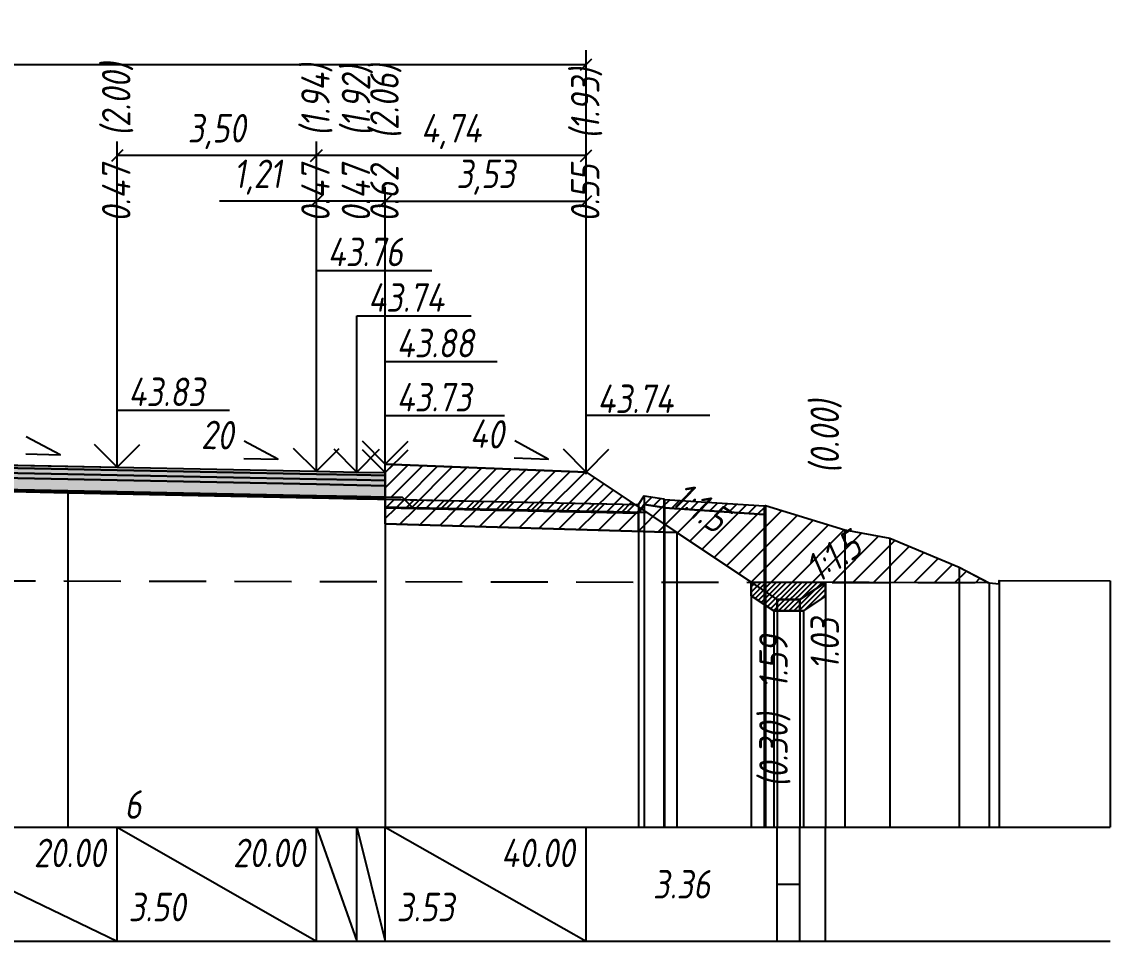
# Model space of a CAD drawing. Extents: x -717 to 1451, y -133302 to 233.
# Drawn here: x 189.1 to 284.7, y -113560 to -113479.3 of the extents above; entities that cross this region are included whole.
import ezdxf
from ezdxf.enums import TextEntityAlignment as Align

# ---------------------------------------------------------------- set-up
doc = ezdxf.new("R2010")
doc.units = 0
doc.linetypes.add('штриховая', pattern=[0.75, 0.5, -0.25])
for name, color, linetype in [('Интерполированный поперечник', 2, 'Continuous'), ('Код_514', 1, 'Continuous'), ('Контур_0', 7, 'Continuous'), ('Контур_2564', 7, 'Continuous'), ('Контур_2660', 7, 'Continuous'), ('Контур_2665', 7, 'Continuous'), ('Контур_400', 7, 'Continuous'), ('Контур_508', 7, 'Continuous'), ('Контур_512', 7, 'Continuous'), ('Контур_513', 7, 'Continuous'), ('Красный поперечник', 1, 'Continuous'), ('Объём_2501', 7, 'Continuous'), ('Объём_2564', 7, 'Continuous'), ('Объём_2650', 7, 'Continuous'), ('Объём_2660', 7, 'Continuous'), ('Объём_2661', 7, 'Continuous'), ('Объём_2663', 7, 'Continuous'), ('Объём_2664', 7, 'Continuous'), ('Объём_2665', 7, 'Continuous'), ('Объём_2666', 7, 'Continuous'), ('Откосы', 7, 'Continuous'), ('Отметки покрытия', 7, 'Continuous'), ('Рабочие отметки', 7, 'Continuous'), ('Рабочие отметки доп.', 7, 'Continuous'), ('Слои выравнивания', 7, 'Continuous'), ('Таблица', 7, 'Continuous'), ('Уклоны проезжей части', 7, 'Continuous'), ('Черный поперечник', 3, 'Continuous')]:
    doc.layers.add(name, color=color, linetype=linetype)
for name, color, linetype, true_color in [('Контур_2540', 2, 'Continuous', 0xffff00), ('Контур_2560', 2, 'Continuous', 0xffff00), ('Контур_2561', 7, 'Continuous', 0xff8040), ('Контур_2562', 3, 'Continuous', 0x00ff00), ('Контур_2563', 7, 'Continuous', 0xff8000), ('Контур_2583', 3, 'Continuous', 0x00ff00), ('Контур_2584', 3, 'Continuous', 0x00ff00), ('Контур_2725', 7, 'Continuous', 0x323232), ('Контур_2736', 4, 'Continuous', 0x00ffff), ('Контур_2737', 4, 'Continuous', 0x00ffff), ('Контур_2738', 4, 'Continuous', 0x00ffff), ('Контур_2739', 4, 'Continuous', 0x00ffff), ('Контур_2741', 4, 'Continuous', 0x00ffff), ('Контур_2742', 4, 'Continuous', 0x00ffff), ('Контур_2743', 4, 'Continuous', 0x00ffff), ('Контур_2744', 7, 'Continuous', 0xa4ffff), ('Контур_2745', 7, 'Continuous', 0xa4ffff), ('Контур_2747', 4, 'Continuous', 0x00ffff), ('Контур_2748', 4, 'Continuous', 0x00ffff), ('Контур_2749', 4, 'Continuous', 0x00ffff), ('Контур_2750', 4, 'Continuous', 0x00ffff), ('Контур_2751', 4, 'Continuous', 0x00ffff), ('Контур_2752', 4, 'Continuous', 0x00ffff), ('Контур_2760', 7, 'Continuous', 0x323232), ('Контур_2761', 7, 'Continuous', 0x323232), ('Контур_2762', 7, 'Continuous', 0x323232), ('Контур_2763', 7, 'Continuous', 0x323232), ('Контур_2764', 7, 'Continuous', 0x323232), ('Контур_2765', 7, 'Continuous', 0x323232), ('Контур_402', 7, 'Continuous', 0xff6464), ('Контур_703', 4, 'Continuous', 0x00ffff), ('Контур_705', 4, 'Continuous', 0x00ffff), ('Контур_707', 4, 'Continuous', 0x00ffff), ('Контур_720', 131, 'Continuous', 0xaaffff), ('Объём_2520', 7, 'Continuous', 0x80ffff), ('Объём_2540', 2, 'Continuous', 0xffff00), ('Объём_2560', 2, 'Continuous', 0xffff00), ('Объём_2561', 7, 'Continuous', 0xff8040), ('Объём_2562', 3, 'Continuous', 0x00ff00), ('Объём_2563', 7, 'Continuous', 0xff8000), ('Объём_2570', 7, 'Continuous', 0x80ff00), ('Объём_2583', 3, 'Continuous', 0x00ff00), ('Объём_2584', 3, 'Continuous', 0x00ff00), ('Объём_2593', 3, 'Continuous', 0x00ff00), ('Объём_2597', 3, 'Continuous', 0x00ff00), ('Объём_2600', 7, 'Continuous', 0x808000), ('Объём_2620', 2, 'Continuous', 0xffff00), ('Объём_2746', 2, 'Continuous', 0xffff00)]:
    doc.layers.add(name, color=color, linetype=linetype, true_color=true_color)
doc.styles.get("Standard").update_dxf_attribs({"font": 'txt', "height": 2.5})
doc.styles.add('М', font='romand.shx', dxfattribs={"width": 0.8, "oblique": 10, "height": 2.5})
doc.dimstyles.new('ISO-25', dxfattribs={"dimtxt": 2.5, "dimasz": 2.5, "dimexe": 1.25, "dimexo": 0.625, "dimtad": 1, "dimtxsty": 'Standard', "dimcen": 2.5, "dimadec": 0, "dimazin": 0, "dimtfac": 1, "dimtmove": 0, "dimatfit": 3, "dimfxl": 1, "dimarcsym": 0})

# ---------------------------------------------------------------- blocks, each defined once
blk = doc.blocks.new('_Oblique')
at = {"color": 0, "linetype": 'ByBlock', "lineweight": -2}
blk.add_line((-0.5, -0.5), (0.5, 0.5), dxfattribs=at)
blk = doc.blocks.new('*D3647')
at = {"color": 0, "lineweight": -2, "transparency": 16777216}
for p, q in [((221.044, -113518.293), (221.044, -113493.782)), ((238.683, -113518.248), (238.683, -113493.782)), ((221.044, -113495.032), (238.683, -113495.032))]:
    blk.add_line(p, q, dxfattribs=at)
at = {"layer": 'Defpoints', "color": 0, "transparency": 16777216}
for p in [(238.683, -113495.032), (221.044, -113518.918), (238.683, -113518.873)]:
    blk.add_point(p, dxfattribs=at)
at = {"color": 0, "lineweight": -2, "transparency": 16777216, "rotation": 180}
blk.add_blockref('_Oblique', (221.044, -113495.032), dxfattribs=at)
at = {"color": 0, "lineweight": -2, "transparency": 16777216}
blk.add_blockref('_Oblique', (238.683, -113495.032), dxfattribs=at)
at = {"color": 0, "transparency": 16777216, "insert": (229.864, -113492.919), "char_height": 2.5, "width": 10, "attachment_point": 5, "style": 'М'}
blk.add_mtext('3,53', dxfattribs=at)
blk = doc.blocks.new('*D3649')
at = {"color": 0, "lineweight": -2, "transparency": 16777216}
for p, q in [((214.986, -113518.172), (214.986, -113493.782)), ((221.044, -113518.293), (221.044, -113493.782)), ((214.986, -113495.032), (206.493, -113495.032)), ((221.044, -113495.032), (214.986, -113495.032))]:
    blk.add_line(p, q, dxfattribs=at)
at = {"layer": 'Defpoints', "color": 0, "transparency": 16777216}
for p in [(221.044, -113495.032), (214.986, -113518.797), (221.044, -113518.918)]:
    blk.add_point(p, dxfattribs=at)
at = {"color": 0, "lineweight": -2, "transparency": 16777216, "rotation": 180}
blk.add_blockref('_Oblique', (214.986, -113495.032), dxfattribs=at)
at = {"color": 0, "lineweight": -2, "transparency": 16777216}
blk.add_blockref('_Oblique', (221.044, -113495.032), dxfattribs=at)
at = {"color": 0, "transparency": 16777216, "insert": (209.837, -113492.919), "char_height": 2.5, "width": 8.33333, "attachment_point": 5, "style": 'М'}
blk.add_mtext('1,21', dxfattribs=at)
blk = doc.blocks.new('*D3651')
at = {"color": 0, "lineweight": -2, "transparency": 16777216}
for p, q in [((197.486, -113517.822), (197.486, -113489.782)), ((214.986, -113518.172), (214.986, -113489.782)), ((214.986, -113491.032), (197.486, -113491.032))]:
    blk.add_line(p, q, dxfattribs=at)
at = {"layer": 'Defpoints', "color": 0, "transparency": 16777216}
for p in [(197.486, -113491.032), (197.486, -113518.447), (214.986, -113518.797)]:
    blk.add_point(p, dxfattribs=at)
at = {"color": 0, "lineweight": -2, "transparency": 16777216, "rotation": 180}
blk.add_blockref('_Oblique', (197.486, -113491.032), dxfattribs=at)
at = {"color": 0, "lineweight": -2, "transparency": 16777216}
blk.add_blockref('_Oblique', (214.986, -113491.032), dxfattribs=at)
at = {"color": 0, "transparency": 16777216, "insert": (206.236, -113488.919), "char_height": 2.5, "width": 9.58333, "attachment_point": 5, "style": 'М'}
blk.add_mtext('3,50', dxfattribs=at)
blk = doc.blocks.new('*D3652')
at = {"color": 0, "lineweight": -2, "transparency": 16777216}
for p, q in [((214.986, -113518.172), (214.986, -113489.782)), ((238.683, -113518.998), (238.683, -113489.782)), ((238.683, -113491.032), (214.986, -113491.032))]:
    blk.add_line(p, q, dxfattribs=at)
at = {"layer": 'Defpoints', "color": 0, "transparency": 16777216}
for p in [(214.986, -113491.032), (214.986, -113518.797), (238.683, -113519.623)]:
    blk.add_point(p, dxfattribs=at)
at = {"color": 0, "lineweight": -2, "transparency": 16777216, "rotation": 180}
blk.add_blockref('_Oblique', (214.986, -113491.032), dxfattribs=at)
at = {"color": 0, "lineweight": -2, "transparency": 16777216}
blk.add_blockref('_Oblique', (238.683, -113491.032), dxfattribs=at)
at = {"color": 0, "transparency": 16777216, "insert": (226.835, -113488.919), "char_height": 2.5, "width": 10, "attachment_point": 5, "style": 'М'}
blk.add_mtext('4,74', dxfattribs=at)
blk = doc.blocks.new('*D3654')
at = {"color": 0, "lineweight": -2, "transparency": 16777216}
for p, q in [((128.986, -113518.502), (128.986, -113481.782)), ((238.683, -113518.998), (238.683, -113481.782)), ((128.986, -113483.032), (238.683, -113483.032))]:
    blk.add_line(p, q, dxfattribs=at)
at = {"layer": 'Defpoints', "color": 0, "transparency": 16777216}
for p in [(238.683, -113483.032), (128.986, -113519.127), (238.683, -113519.623)]:
    blk.add_point(p, dxfattribs=at)
at = {"color": 0, "lineweight": -2, "transparency": 16777216, "rotation": 180}
blk.add_blockref('_Oblique', (128.986, -113483.032), dxfattribs=at)
at = {"color": 0, "lineweight": -2, "transparency": 16777216}
blk.add_blockref('_Oblique', (238.683, -113483.032), dxfattribs=at)
at = {"color": 0, "transparency": 16777216, "insert": (183.835, -113480.919), "char_height": 2.5, "width": 11.66667, "attachment_point": 5, "style": 'М'}
blk.add_mtext('21,94', dxfattribs=at)

msp = doc.modelspace()

# ---------------------------------------------------------------- hatches: boundary and pattern name
at = {"layer": 'Объём_2563'}
h = msp.add_hatch(dxfattribs=at)
h.set_pattern_fill('ANSI31', color=256, scale=0.3)
h.paths.add_polyline_path([(128.986, -113519.064), (133.486, -113518.884), (133.486, -113519.587), (135.986, -113519.587), (135.986, -113520.934), (134.486, -113520.964), (133.567, -113521.883), (124.486, -113522.064)])
h.paths.add_polyline_path([(223.462, -113521.954), (222.544, -113521.035), (221.044, -113521.005), (221.044, -113518.105), (238.683, -113518.811), (244.014, -113522.365)])
at = {"layer": 'Объём_2570'}
h = msp.add_hatch(dxfattribs=at)
h.set_pattern_fill('ANSI31', color=256, scale=0.2)
h.paths.add_polyline_path([(136.159, -113522.135), (135.659, -113521.385), (132.48, -113521.735), (131.941, -113521.786), (130.929, -113522.361), (130.764, -113522.379), (124.054, -113524.906), (122.291, -113526.954), (119.795, -113528.33), (117.809, -113528.249), (116.077, -113528.274), (113.905, -113527.271), (111.529, -113525.324), (105.847, -113525.324), (105, -113525.385), (105, -113524.635), (105.847, -113524.574), (111.529, -113524.574), (113.905, -113526.521), (116.077, -113527.524), (117.809, -113527.499), (119.795, -113527.58), (122.291, -113526.204), (124.054, -113524.156), (130.764, -113521.629), (130.929, -113521.611), (131.941, -113521.036), (132.48, -113520.985), (135.659, -113520.635), (136.159, -113521.385)])
h.paths.add_polyline_path([(221.044, -113521.2), (243.293, -113521.66), (243.793, -113520.908), (245.5, -113521.167), (245.56, -113521.213), (254.318, -113521.777), (254.425, -113521.739), (254.425, -113522.489), (254.318, -113522.527), (245.56, -113521.963), (245.5, -113521.917), (243.793, -113521.658), (243.293, -113522.41), (221.044, -113521.95)])
at = {"layer": 'Объём_2600'}
h = msp.add_hatch(dxfattribs=at)
h.set_pattern_fill('ANSI31', color=6, scale=0.4)
h.paths.add_polyline_path([(111.529, -113525.324), (113.264, -113526.746), (107.698, -113525.324)])
h.paths.add_polyline_path([(136.159, -113523.236), (127.822, -113523.487), (130.764, -113522.379), (130.929, -113522.361), (131.941, -113521.786), (132.48, -113521.735), (135.659, -113521.385), (136.159, -113522.135)])
h.paths.add_polyline_path([(273.933, -113528.525), (253.195, -113528.485), (246.641, -113524.116), (221.044, -113523.348), (221.044, -113521.95), (243.293, -113522.41), (243.793, -113521.658), (245.5, -113521.917), (245.56, -113521.963), (254.318, -113522.527), (254.425, -113522.489), (254.425, -113521.739), (261.403, -113523.886), (265.349, -113524.628), (271.464, -113527.172), (273.933, -113528.466)])
at = {"layer": 'Объём_2620'}
h = msp.add_hatch(dxfattribs=at)
h.set_pattern_fill('ANSI31', color=2, scale=0.1)
h.paths.add_polyline_path([(113.815, -113529.178), (111.815, -113529.178), (106.034, -113525.324), (107.698, -113525.324), (113.264, -113526.746), (113.905, -113527.271), (115.542, -113528.027)])
h.paths.add_polyline_path([(259.72, -113528.498), (259.72, -113529.7), (257.77, -113531), (255.164, -113531), (253.195, -113529.687), (253.195, -113528.485)])
at = {"layer": 'Слои выравнивания'}
for color, points in [(2, [(176.736, -113517.969), (185.819, -113518.151), (193.144, -113518.297), (197.486, -113518.384), (214.986, -113518.734), (218.544, -113518.805), (221.044, -113518.855), (221.044, -113519.105), (218.544, -113519.055), (214.986, -113518.984), (197.486, -113518.634), (193.144, -113518.547), (185.819, -113518.401), (176.736, -113518.219)]), (3, [(176.736, -113518.219), (185.819, -113518.401), (193.144, -113518.547), (197.486, -113518.634), (214.986, -113518.984), (218.544, -113519.055), (221.044, -113519.105), (221.044, -113519.555), (218.544, -113519.505), (214.986, -113519.434), (197.486, -113519.084), (193.144, -113518.997), (185.819, -113518.851), (176.736, -113518.669)]), (4, [(176.736, -113518.669), (185.819, -113518.851), (193.144, -113518.997), (197.486, -113519.084), (214.986, -113519.434), (218.544, -113519.505), (221.044, -113519.555), (221.044, -113520.005), (218.544, -113519.955), (214.986, -113519.884), (197.486, -113519.534), (193.144, -113519.447), (185.819, -113519.301), (176.736, -113519.119)]), (5, [(176.736, -113519.119), (185.819, -113519.301), (193.144, -113519.447), (197.486, -113519.534), (214.986, -113519.884), (218.544, -113519.955), (221.044, -113520.005), (221.044, -113521.005), (218.544, -113520.955), (214.986, -113520.884), (197.486, -113520.534), (193.144, -113520.447), (185.819, -113520.301), (176.736, -113520.119)]), (7, [(176.736, -113520.119), (185.819, -113520.301), (193.144, -113520.447), (197.486, -113520.534), (214.986, -113520.884), (218.544, -113520.955), (221.044, -113521.005), (221.044, -113521.055), (218.544, -113521.005), (214.986, -113520.934), (197.486, -113520.584), (193.144, -113520.497), (185.819, -113520.351), (176.736, -113520.169)]), (6, [(176.736, -113520.169), (185.819, -113520.351), (193.144, -113520.497), (197.486, -113520.584), (214.986, -113520.934), (218.544, -113521.005), (221.044, -113521.055), (221.044, -113521.2), (218.544, -113521.148), (214.986, -113521.074), (197.486, -113520.712), (193.144, -113520.623), (185.819, -113520.453), (176.736, -113520.617)])]:
    msp.add_hatch(color=color, dxfattribs=at).paths.add_polyline_path(points)

# ---------------------------------------------------------------- linework, layer by layer
at = {"layer": 'Интерполированный поперечник', "linetype": 'штриховая', "ltscale": 10, "flags": 128}
msp.add_lwpolyline([(117.807, -113528.228), (273.933, -113528.525)], dxfattribs=at)
at = {"layer": 'Код_514'}
for p, q in [((176.736, -113550), (197.486, -113560)), ((197.486, -113560), (197.486, -113550)), ((197.486, -113550), (214.986, -113560)), ((214.986, -113560), (214.986, -113550)), ((214.986, -113550), (218.544, -113560)), ((218.544, -113560), (218.544, -113550)), ((218.544, -113550), (221.044, -113560)), ((221.044, -113560), (221.044, -113550)), ((221.044, -113560), (221.044, -113550)), ((221.044, -113550), (238.683, -113560)), ((238.683, -113560), (238.683, -113550)), ((255.467, -113560), (255.467, -113550)), ((257.467, -113560), (257.467, -113550)), ((259.72, -113560), (259.72, -113550)), ((255.467, -113555), (257.467, -113555))]:
    msp.add_line(p, q, dxfattribs=at)
at = {"layer": 'Контур_0', "flags": 128}
for points in [[(238.683, -113518.811), (253.195, -113528.485), (253.195, -113528.485), (253.195, -113528.485), (253.195, -113528.485), (253.195, -113528.485), (253.195, -113528.485), (253.195, -113528.485), (253.195, -113528.485), (253.195, -113528.485), (253.195, -113528.485), (253.195, -113528.485), (253.195, -113528.485), (253.195, -113528.485), (253.195, -113528.485), (255.467, -113530)], [(238.683, -113518.811), (253.195, -113528.485), (253.195, -113528.485), (253.195, -113528.485), (253.195, -113528.485), (253.195, -113528.485), (253.195, -113528.485), (253.195, -113528.485), (253.195, -113528.485), (253.195, -113528.485), (253.195, -113528.485), (253.195, -113528.485), (253.195, -113528.485), (253.195, -113528.485), (253.195, -113528.485), (255.467, -113530), (257.467, -113530), (259.72, -113528.498), (259.72, -113528.498), (259.72, -113528.498), (259.72, -113528.498), (259.72, -113528.498), (259.72, -113528.498), (259.72, -113528.498), (259.72, -113528.498), (259.72, -113528.498), (259.72, -113528.498), (259.72, -113528.498), (259.72, -113528.498), (259.72, -113528.498)]]:
    msp.add_lwpolyline(points, dxfattribs=at)
at = {"layer": 'Контур_0', "color": 250, "flags": 128}
for points in [[(221.044, -113521.905), (221.044, -113521.005), (222.544, -113521.035), (223.462, -113521.954), (221.044, -113521.905), (221.044, -113521.905)], [(221.044, -113521.005), (222.544, -113521.035), (223.462, -113521.954), (244.014, -113522.365)]]:
    msp.add_lwpolyline(points, dxfattribs=at)
at = {"layer": 'Контур_2540', "flags": 128}
msp.add_lwpolyline([(221.044, -113521.905), (244.014, -113522.365), (246.641, -113524.116), (221.044, -113523.348), (221.044, -113521.905), (221.044, -113521.905)], dxfattribs=at)
at = {"layer": 'Контур_2560', "flags": 128}
msp.add_lwpolyline([(221.044, -113518.105), (238.683, -113518.811), (238.683, -113518.811), (238.683, -113518.811)], dxfattribs=at)
at = {"layer": 'Контур_2561', "flags": 128}
msp.add_lwpolyline([(221.044, -113518.105), (221.044, -113518.105), (238.683, -113518.811), (238.683, -113518.811), (221.044, -113518.105)], dxfattribs=at)
at = {"layer": 'Контур_2562', "flags": 128}
msp.add_lwpolyline([(238.683, -113518.811), (238.683, -113518.811), (238.683, -113518.811), (238.683, -113518.811), (238.683, -113518.811)], dxfattribs=at)
at = {"layer": 'Контур_2563', "color": 250, "flags": 128}
msp.add_lwpolyline([(223.462, -113521.954), (222.544, -113521.035), (221.044, -113521.005), (221.044, -113518.105), (238.683, -113518.811), (244.014, -113522.365), (223.462, -113521.954), (223.462, -113521.954)], dxfattribs=at)
at = {"layer": 'Контур_2564', "flags": 128}
msp.add_lwpolyline([(221.044, -113518.105), (238.683, -113518.811)], dxfattribs=at)
at = {"layer": 'Контур_2583', "flags": 128}
for points in [[(255.467, -113530), (253.195, -113528.485), (253.195, -113529.687), (255.164, -113531), (255.467, -113531), (255.467, -113530)], [(259.72, -113529.7), (259.72, -113528.498), (257.467, -113530), (257.467, -113531), (257.77, -113531), (259.72, -113529.7)]]:
    msp.add_lwpolyline(points, dxfattribs=at)
at = {"layer": 'Контур_2584', "flags": 128}
msp.add_lwpolyline([(255.467, -113530), (255.467, -113531), (257.467, -113531), (257.467, -113530), (255.467, -113530)], dxfattribs=at)
at = {"layer": 'Контур_2660', "flags": 128}
msp.add_lwpolyline([(221.044, -113523.348), (246.641, -113524.116)], dxfattribs=at)
at = {"layer": 'Контур_2665', "flags": 128}
msp.add_lwpolyline([(238.683, -113518.811), (238.683, -113518.811)], dxfattribs=at)
at = {"layer": 'Контур_2725', "flags": 128}
msp.add_lwpolyline([(136.159, -113521.385), (138.486, -113521.331), (142.978, -113521.226), (155.986, -113520.991), (176.736, -113520.617), (185.819, -113520.453), (193.144, -113520.623), (197.486, -113520.712), (214.986, -113521.074), (218.544, -113521.148), (221.044, -113521.2)], dxfattribs=at)
at = {"layer": 'Контур_2736', "flags": 128}
for points in [[(238.683, -113518.811), (253.195, -113528.485)], [(253.195, -113528.485), (255.467, -113530)]]:
    msp.add_lwpolyline(points, dxfattribs=at)
at = {"layer": 'Контур_2737', "flags": 128}
msp.add_lwpolyline([(253.195, -113528.485), (253.195, -113528.485)], dxfattribs=at)
at = {"layer": 'Контур_2738', "flags": 128}
msp.add_lwpolyline([(253.195, -113528.485), (253.195, -113528.485)], dxfattribs=at)
at = {"layer": 'Контур_2739', "flags": 128}
msp.add_lwpolyline([(253.195, -113528.485), (253.195, -113528.485)], dxfattribs=at)
at = {"layer": 'Контур_2741', "flags": 128}
msp.add_lwpolyline([(259.72, -113528.498), (259.72, -113528.498)], dxfattribs=at)
at = {"layer": 'Контур_2742', "flags": 128}
msp.add_lwpolyline([(259.72, -113528.498), (259.72, -113528.498)], dxfattribs=at)
at = {"layer": 'Контур_2743', "flags": 128}
msp.add_lwpolyline([(259.72, -113528.498), (259.72, -113528.498)], dxfattribs=at)
at = {"layer": 'Контур_2744', "flags": 128}
msp.add_lwpolyline([(259.72, -113528.498), (259.72, -113528.498)], dxfattribs=at)
msp.add_lwpolyline([(259.72, -113528.498), (259.72, -113528.498)], dxfattribs=at)
msp.add_lwpolyline([(259.72, -113528.498), (259.72, -113528.498)], dxfattribs=at)
msp.add_lwpolyline([(259.72, -113528.498), (259.72, -113528.498)], dxfattribs=at)
msp.add_lwpolyline([(259.72, -113528.498), (259.72, -113528.498)], dxfattribs=at)
msp.add_lwpolyline([(259.72, -113528.498), (259.72, -113528.498)], dxfattribs=at)
at = {"layer": 'Контур_2745', "flags": 128}
msp.add_lwpolyline([(253.195, -113528.485), (253.195, -113528.485)], dxfattribs=at)
msp.add_lwpolyline([(253.195, -113528.485), (253.195, -113528.485)], dxfattribs=at)
msp.add_lwpolyline([(253.195, -113528.485), (253.195, -113528.485)], dxfattribs=at)
msp.add_lwpolyline([(253.195, -113528.485), (253.195, -113528.485)], dxfattribs=at)
msp.add_lwpolyline([(253.195, -113528.485), (253.195, -113528.485)], dxfattribs=at)
msp.add_lwpolyline([(253.195, -113528.485), (253.195, -113528.485)], dxfattribs=at)
at = {"layer": 'Контур_2747', "flags": 128}
msp.add_lwpolyline([(253.195, -113528.485), (253.195, -113528.485)], dxfattribs=at)
at = {"layer": 'Контур_2748', "flags": 128}
msp.add_lwpolyline([(253.195, -113528.485), (253.195, -113528.485)], dxfattribs=at)
at = {"layer": 'Контур_2749', "flags": 128}
msp.add_lwpolyline([(253.195, -113528.485), (253.195, -113528.485)], dxfattribs=at)
at = {"layer": 'Контур_2750', "flags": 128}
msp.add_lwpolyline([(259.72, -113528.498), (259.72, -113528.498)], dxfattribs=at)
at = {"layer": 'Контур_2751', "flags": 128}
msp.add_lwpolyline([(259.72, -113528.498), (259.72, -113528.498)], dxfattribs=at)
at = {"layer": 'Контур_2752', "flags": 128}
msp.add_lwpolyline([(259.72, -113528.498), (259.72, -113528.498)], dxfattribs=at)
at = {"layer": 'Контур_2760', "flags": 128}
msp.add_lwpolyline([(136.159, -113518.781), (138.486, -113518.734), (142.978, -113518.644), (155.986, -113518.384), (176.736, -113517.969), (185.819, -113518.151), (193.144, -113518.297), (197.486, -113518.384), (214.986, -113518.734), (218.544, -113518.805), (221.044, -113518.855)], dxfattribs=at)
at = {"layer": 'Контур_2761', "flags": 128}
msp.add_lwpolyline([(136.159, -113519.031), (138.486, -113518.984), (142.978, -113518.894), (155.986, -113518.634), (176.736, -113518.219), (185.819, -113518.401), (193.144, -113518.547), (197.486, -113518.634), (214.986, -113518.984), (218.544, -113519.055), (221.044, -113519.105)], dxfattribs=at)
at = {"layer": 'Контур_2762', "flags": 128}
msp.add_lwpolyline([(136.159, -113519.481), (138.486, -113519.434), (142.978, -113519.344), (155.986, -113519.084), (176.736, -113518.669), (185.819, -113518.851), (193.144, -113518.997), (197.486, -113519.084), (214.986, -113519.434), (218.544, -113519.505), (221.044, -113519.555)], dxfattribs=at)
at = {"layer": 'Контур_2763', "flags": 128}
msp.add_lwpolyline([(136.159, -113519.931), (138.486, -113519.884), (142.978, -113519.794), (155.986, -113519.534), (176.736, -113519.119), (185.819, -113519.301), (193.144, -113519.447), (197.486, -113519.534), (214.986, -113519.884), (218.544, -113519.955), (221.044, -113520.005)], dxfattribs=at)
at = {"layer": 'Контур_2764', "flags": 128}
msp.add_lwpolyline([(136.159, -113520.931), (138.486, -113520.884), (142.978, -113520.794), (155.986, -113520.534), (176.736, -113520.119), (185.819, -113520.301), (193.144, -113520.447), (197.486, -113520.534), (214.986, -113520.884), (218.544, -113520.955), (221.044, -113521.005)], dxfattribs=at)
at = {"layer": 'Контур_2765', "flags": 128}
msp.add_lwpolyline([(136.159, -113520.981), (138.486, -113520.934), (142.978, -113520.844), (155.986, -113520.584), (176.736, -113520.169), (185.819, -113520.351), (193.144, -113520.497), (197.486, -113520.584), (214.986, -113520.934), (218.544, -113521.005), (221.044, -113521.055)], dxfattribs=at)
at = {"layer": 'Контур_400', "flags": 128}
msp.add_lwpolyline([(176.736, -113517.969), (197.486, -113518.384), (214.986, -113518.734), (214.986, -113518.734), (214.986, -113518.734), (214.986, -113518.734), (218.544, -113518.805), (218.544, -113518.805), (221.044, -113518.855)], dxfattribs=at)
at = {"layer": 'Контур_402', "flags": 128}
msp.add_lwpolyline([(122.094, -113523.658), (136.159, -113523.236), (136.159, -113521.385), (142.978, -113521.226), (176.736, -113520.617), (185.819, -113520.453), (193.144, -113520.623), (221.044, -113521.2), (221.044, -113523.348), (246.641, -113524.116)], dxfattribs=at)
at = {"layer": 'Контур_508', "flags": 128}
msp.add_lwpolyline([(105, -113524.635), (111.815, -113529.178), (113.815, -113529.178), (122.094, -113523.658), (136.159, -113523.236), (136.159, -113521.385), (142.978, -113521.226), (176.736, -113520.617), (185.819, -113520.453), (193.144, -113520.623), (221.044, -113521.2), (221.044, -113523.348), (246.641, -113524.116), (253.195, -113528.485), (253.195, -113529.687), (255.164, -113531), (255.467, -113531), (257.467, -113531), (257.77, -113531), (259.72, -113529.7)], dxfattribs=at)
at = {"layer": 'Контур_512', "flags": 128}
msp.add_lwpolyline([(221.044, -113523.348), (246.641, -113524.116), (253.195, -113528.485), (253.195, -113529.687), (255.164, -113531), (255.467, -113531), (257.467, -113531), (257.77, -113531), (259.72, -113529.7)], dxfattribs=at)
at = {"layer": 'Контур_513', "flags": 128}
msp.add_lwpolyline([(105, -113524.635), (111.815, -113529.178), (113.815, -113529.178), (122.094, -113523.658), (136.159, -113523.236), (136.159, -113521.385), (142.978, -113521.226), (176.736, -113520.617), (185.819, -113520.453), (193.144, -113520.623), (221.044, -113521.2), (221.044, -113523.348), (246.641, -113524.116), (253.195, -113528.485), (253.195, -113529.687), (255.164, -113531), (255.467, -113531), (257.467, -113531), (257.77, -113531), (259.72, -113529.7)], dxfattribs=at)
at = {"layer": 'Контур_703', "flags": 128}
msp.add_lwpolyline([(238.683, -113518.811), (253.195, -113528.485)], dxfattribs=at)
at = {"layer": 'Контур_705', "flags": 128}
msp.add_lwpolyline([(253.195, -113528.485), (253.195, -113528.485)], dxfattribs=at)
at = {"layer": 'Контур_707', "flags": 128}
msp.add_lwpolyline([(257.467, -113530), (259.72, -113528.498)], dxfattribs=at)
at = {"layer": 'Контур_720', "flags": 128}
msp.add_lwpolyline([(255.467, -113530), (257.467, -113530)], dxfattribs=at)
at = {"layer": 'Красный поперечник'}
for p, q in [((176.736, -113517.969), (197.486, -113518.384)), ((197.486, -113518.384), (214.986, -113518.734)), ((221.044, -113518.105), (238.683, -113518.811)), ((214.986, -113518.734), (218.544, -113518.805)), ((218.544, -113518.805), (221.044, -113518.855)), ((238.683, -113518.811), (255.467, -113530)), ((221.044, -113523.348), (221.044, -113550)), ((246.641, -113524.116), (246.641, -113550)), ((253.195, -113528.485), (253.195, -113550)), ((257.467, -113530), (259.72, -113528.498)), ((253.195, -113529.687), (253.195, -113550)), ((255.467, -113530), (257.467, -113530)), ((259.72, -113529.7), (259.72, -113550)), ((255.164, -113531), (255.164, -113550)), ((255.467, -113531), (255.467, -113550)), ((257.467, -113531), (257.467, -113550)), ((257.77, -113531), (257.77, -113550))]:
    msp.add_line(p, q, dxfattribs=at)
at = {"layer": 'Объём_2501', "flags": 128}
for points in [[(176.736, -113517.969), (197.486, -113518.384), (214.986, -113518.734), (214.986, -113518.734), (214.986, -113518.734), (214.986, -113518.734), (218.544, -113518.805), (218.544, -113518.805), (221.044, -113518.855)], [(214.986, -113518.734), (218.544, -113518.805), (218.544, -113518.805), (221.044, -113518.855)]]:
    msp.add_lwpolyline(points, dxfattribs=at)
at = {"layer": 'Объём_2520', "color": 250, "flags": 128}
msp.add_lwpolyline([(221.044, -113521.905), (221.044, -113521.005), (222.544, -113521.035), (223.462, -113521.954), (221.044, -113521.905), (221.044, -113521.905)], dxfattribs=at)
msp.add_lwpolyline([(221.044, -113521.905), (221.044, -113521.005), (222.544, -113521.035), (223.462, -113521.954), (221.044, -113521.905), (221.044, -113521.905)], dxfattribs=at)
at = {"layer": 'Объём_2540', "flags": 128}
msp.add_lwpolyline([(221.044, -113521.905), (244.014, -113522.365), (246.641, -113524.116), (221.044, -113523.348), (221.044, -113521.905), (221.044, -113521.905)], dxfattribs=at)
msp.add_lwpolyline([(221.044, -113521.905), (244.014, -113522.365), (246.641, -113524.116), (221.044, -113523.348), (221.044, -113521.905), (221.044, -113521.905)], dxfattribs=at)
at = {"layer": 'Объём_2560', "flags": 128}
msp.add_lwpolyline([(221.044, -113518.105), (238.683, -113518.811), (238.683, -113518.811), (238.683, -113518.811)], dxfattribs=at)
msp.add_lwpolyline([(221.044, -113518.105), (238.683, -113518.811), (238.683, -113518.811), (238.683, -113518.811)], dxfattribs=at)
at = {"layer": 'Объём_2561', "flags": 128}
msp.add_lwpolyline([(221.044, -113518.105), (221.044, -113518.105), (238.683, -113518.811), (238.683, -113518.811), (221.044, -113518.105)], dxfattribs=at)
msp.add_lwpolyline([(221.044, -113518.105), (221.044, -113518.105), (238.683, -113518.811), (238.683, -113518.811), (221.044, -113518.105)], dxfattribs=at)
at = {"layer": 'Объём_2562', "flags": 128}
msp.add_lwpolyline([(238.683, -113518.811), (238.683, -113518.811), (238.683, -113518.811), (238.683, -113518.811), (238.683, -113518.811)], dxfattribs=at)
msp.add_lwpolyline([(238.683, -113518.811), (238.683, -113518.811), (238.683, -113518.811), (238.683, -113518.811), (238.683, -113518.811)], dxfattribs=at)
at = {"layer": 'Объём_2563', "color": 250, "flags": 128}
msp.add_lwpolyline([(223.462, -113521.954), (222.544, -113521.035), (221.044, -113521.005), (221.044, -113518.105), (238.683, -113518.811), (244.014, -113522.365), (223.462, -113521.954), (223.462, -113521.954)], dxfattribs=at)
msp.add_lwpolyline([(223.462, -113521.954), (222.544, -113521.035), (221.044, -113521.005), (221.044, -113518.105), (238.683, -113518.811), (244.014, -113522.365), (223.462, -113521.954), (223.462, -113521.954)], dxfattribs=at)
at = {"layer": 'Объём_2564', "flags": 128}
msp.add_lwpolyline([(221.044, -113518.105), (238.683, -113518.811)], dxfattribs=at)
msp.add_lwpolyline([(221.044, -113518.105), (238.683, -113518.811)], dxfattribs=at)
at = {"layer": 'Объём_2570', "flags": 128}
for points in [[(221.044, -113521.2), (243.293, -113521.66), (243.793, -113520.908), (245.5, -113521.167), (245.56, -113521.213), (254.318, -113521.777), (254.425, -113521.739), (254.425, -113522.489), (254.425, -113522.489), (254.425, -113522.489), (254.318, -113522.527), (245.56, -113521.963), (245.5, -113521.917), (243.793, -113521.658), (243.293, -113522.41), (221.044, -113521.95), (221.044, -113521.2)], [(221.044, -113521.2), (243.293, -113521.66), (243.793, -113520.908), (245.5, -113521.167), (245.56, -113521.213), (254.318, -113521.777), (254.425, -113521.739), (254.425, -113522.489), (254.425, -113522.489)], [(254.425, -113522.489), (254.318, -113522.527), (245.56, -113521.963), (245.5, -113521.917), (243.793, -113521.658), (243.293, -113522.41), (221.044, -113521.95)]]:
    msp.add_lwpolyline(points, dxfattribs=at)
at = {"layer": 'Объём_2583', "flags": 128}
for points in [[(255.467, -113530), (253.195, -113528.485), (253.195, -113529.687), (255.164, -113531), (255.467, -113531), (255.467, -113530)], [(255.467, -113530), (253.195, -113528.485), (253.195, -113529.687), (255.164, -113531), (255.467, -113531), (255.467, -113530)], [(259.72, -113529.7), (259.72, -113528.498), (257.467, -113530), (257.467, -113531), (257.77, -113531), (259.72, -113529.7)], [(259.72, -113529.7), (259.72, -113528.498), (257.467, -113530), (257.467, -113531), (257.77, -113531), (259.72, -113529.7)]]:
    msp.add_lwpolyline(points, dxfattribs=at)
at = {"layer": 'Объём_2584', "flags": 128}
msp.add_lwpolyline([(255.467, -113530), (255.467, -113531), (257.467, -113531), (257.467, -113530), (255.467, -113530)], dxfattribs=at)
msp.add_lwpolyline([(255.467, -113530), (255.467, -113531), (257.467, -113531), (257.467, -113530), (255.467, -113530)], dxfattribs=at)
at = {"layer": 'Объём_2593', "flags": 128}
for points in [[(253.195, -113528.485), (255.467, -113530)], [(253.195, -113528.485), (255.467, -113530)], [(257.467, -113530), (259.72, -113528.498)], [(257.467, -113530), (259.72, -113528.498)]]:
    msp.add_lwpolyline(points, dxfattribs=at)
at = {"layer": 'Объём_2597', "flags": 128}
msp.add_lwpolyline([(255.467, -113530), (257.467, -113530)], dxfattribs=at)
msp.add_lwpolyline([(255.467, -113530), (257.467, -113530)], dxfattribs=at)
at = {"layer": 'Объём_2620', "flags": 128}
msp.add_lwpolyline([(259.72, -113528.498), (259.72, -113529.7), (257.77, -113531), (255.164, -113531), (253.195, -113529.687), (253.195, -113528.485), (259.72, -113528.498), (259.72, -113528.498)], dxfattribs=at)
msp.add_lwpolyline([(259.72, -113528.498), (259.72, -113529.7), (257.77, -113531), (255.164, -113531), (253.195, -113529.687), (253.195, -113528.485), (259.72, -113528.498), (259.72, -113528.498)], dxfattribs=at)
at = {"layer": 'Объём_2650', "flags": 128}
msp.add_lwpolyline([(273.933, -113528.525), (253.195, -113528.485), (246.641, -113524.116), (221.044, -113523.348), (221.044, -113521.95), (243.293, -113522.41), (243.793, -113521.658), (245.5, -113521.917), (245.56, -113521.963), (254.318, -113522.527), (254.425, -113522.489), (254.425, -113521.739), (261.403, -113523.886), (265.349, -113524.628), (271.464, -113527.172), (273.933, -113528.466), (273.933, -113528.525), (273.933, -113528.525)], dxfattribs=at)
at = {"layer": 'Объём_2650', "color": 6, "flags": 128}
msp.add_lwpolyline([(273.933, -113528.525), (253.195, -113528.485), (246.641, -113524.116), (221.044, -113523.348), (221.044, -113521.95), (243.293, -113522.41), (243.793, -113521.658), (245.5, -113521.917), (245.56, -113521.963), (254.318, -113522.527), (254.425, -113522.489), (254.425, -113521.739), (261.403, -113523.886), (265.349, -113524.628), (271.464, -113527.172), (273.933, -113528.466), (273.933, -113528.525), (273.933, -113528.525)], dxfattribs=at)
at = {"layer": 'Объём_2660', "flags": 128}
msp.add_lwpolyline([(221.044, -113523.348), (246.641, -113524.116)], dxfattribs=at)
msp.add_lwpolyline([(221.044, -113523.348), (246.641, -113524.116)], dxfattribs=at)
at = {"layer": 'Объём_2661', "flags": 128}
msp.add_lwpolyline([(238.683, -113518.811), (253.195, -113528.485)], dxfattribs=at)
msp.add_lwpolyline([(238.683, -113518.811), (253.195, -113528.485)], dxfattribs=at)
at = {"layer": 'Объём_2663', "flags": 128}
for points in [[(253.195, -113528.485), (255.467, -113530)], [(253.195, -113528.485), (255.467, -113530)], [(257.467, -113530), (259.72, -113528.498)], [(257.467, -113530), (259.72, -113528.498)]]:
    msp.add_lwpolyline(points, dxfattribs=at)
at = {"layer": 'Объём_2664', "flags": 128}
msp.add_lwpolyline([(255.467, -113530), (257.467, -113530)], dxfattribs=at)
msp.add_lwpolyline([(255.467, -113530), (257.467, -113530)], dxfattribs=at)
at = {"layer": 'Объём_2665', "flags": 128}
msp.add_lwpolyline([(238.683, -113518.811), (238.683, -113518.811)], dxfattribs=at)
msp.add_lwpolyline([(238.683, -113518.811), (238.683, -113518.811)], dxfattribs=at)
at = {"layer": 'Объём_2666', "flags": 128}
msp.add_lwpolyline([(238.683, -113518.811), (253.195, -113528.485)], dxfattribs=at)
msp.add_lwpolyline([(238.683, -113518.811), (253.195, -113528.485)], dxfattribs=at)
at = {"layer": 'Объём_2746', "flags": 128}
for points in [[(243.293, -113524.016), (243.293, -113522.41), (243.535, -113522.045), (246.641, -113524.116), (243.293, -113524.016), (243.293, -113524.016)], [(243.293, -113524.016), (243.293, -113522.41), (243.535, -113522.045), (246.641, -113524.116), (243.293, -113524.016), (243.293, -113524.016)], [(255.467, -113530), (257.467, -113530), (259.72, -113528.498), (259.72, -113529.7), (257.77, -113531), (255.164, -113531), (253.195, -113529.687), (253.195, -113528.485), (255.467, -113530), (255.467, -113530)], [(255.467, -113530), (257.467, -113530), (259.72, -113528.498), (259.72, -113529.7), (257.77, -113531), (255.164, -113531), (253.195, -113529.687), (253.195, -113528.485), (255.467, -113530), (255.467, -113530)]]:
    msp.add_lwpolyline(points, dxfattribs=at)
at = {"layer": 'Откосы', "color": 1, "flags": 128}
for points in [[(189.48, -113517.224), (192.48, -113517.284), (189.51, -113515.724)], [(208.605, -113517.606), (211.605, -113517.666), (208.635, -113516.107)], [(232.352, -113517.557), (235.349, -113517.677), (232.412, -113516.058)]]:
    msp.add_lwpolyline(points, dxfattribs=at)
at = {"layer": 'Отметки покрытия', "color": 1}
for p, q in [((214.986, -113518.734), (214.986, -113501.105)), ((214.986, -113501.105), (225.116, -113501.105)), ((218.544, -113518.805), (218.544, -113505.105)), ((218.544, -113505.105), (228.573, -113505.105)), ((221.044, -113518.105), (221.044, -113509.105)), ((221.044, -113509.105), (230.877, -113509.105)), ((197.486, -113518.384), (197.486, -113513.384)), ((197.486, -113513.384), (207.37, -113513.384)), ((221.044, -113518.855), (221.044, -113513.855)), ((221.044, -113513.855), (231.523, -113513.855)), ((238.683, -113518.811), (238.683, -113513.811)), ((238.683, -113513.811), (249.551, -113513.811)), ((197.486, -113518.384), (195.486, -113516.384)), ((197.486, -113518.384), (199.486, -113516.384)), ((214.986, -113518.734), (212.986, -113516.734)), ((214.986, -113518.734), (216.986, -113516.734)), ((221.044, -113518.105), (219.044, -113516.105)), ((221.044, -113518.105), (223.044, -113516.105)), ((218.544, -113518.805), (216.544, -113516.805)), ((218.544, -113518.805), (220.544, -113516.805)), ((221.044, -113518.855), (219.044, -113516.855)), ((221.044, -113518.855), (223.044, -113516.855)), ((238.683, -113518.811), (236.683, -113516.811)), ((238.683, -113518.811), (240.683, -113516.811))]:
    msp.add_line(p, q, dxfattribs=at)
at = {"layer": 'Слои выравнивания'}
msp.add_line((221.044, -113518.855), (221.044, -113550), dxfattribs=at)
at = {"layer": 'Слои выравнивания', "color": 2, "flags": 128}
msp.add_lwpolyline([(176.736, -113517.969), (185.819, -113518.151), (193.144, -113518.297), (197.486, -113518.384), (214.986, -113518.734), (218.544, -113518.805), (221.044, -113518.855), (221.044, -113519.105), (218.544, -113519.055), (214.986, -113518.984), (197.486, -113518.634), (193.144, -113518.547), (185.819, -113518.401), (176.736, -113518.219)], close=True, dxfattribs=at)
at = {"layer": 'Слои выравнивания', "color": 3, "flags": 128}
msp.add_lwpolyline([(176.736, -113518.219), (185.819, -113518.401), (193.144, -113518.547), (197.486, -113518.634), (214.986, -113518.984), (218.544, -113519.055), (221.044, -113519.105), (221.044, -113519.555), (218.544, -113519.505), (214.986, -113519.434), (197.486, -113519.084), (193.144, -113518.997), (185.819, -113518.851), (176.736, -113518.669)], close=True, dxfattribs=at)
at = {"layer": 'Слои выравнивания', "color": 4, "flags": 128}
msp.add_lwpolyline([(176.736, -113518.669), (185.819, -113518.851), (193.144, -113518.997), (197.486, -113519.084), (214.986, -113519.434), (218.544, -113519.505), (221.044, -113519.555), (221.044, -113520.005), (218.544, -113519.955), (214.986, -113519.884), (197.486, -113519.534), (193.144, -113519.447), (185.819, -113519.301), (176.736, -113519.119)], close=True, dxfattribs=at)
at = {"layer": 'Слои выравнивания', "color": 5, "flags": 128}
msp.add_lwpolyline([(176.736, -113519.119), (185.819, -113519.301), (193.144, -113519.447), (197.486, -113519.534), (214.986, -113519.884), (218.544, -113519.955), (221.044, -113520.005), (221.044, -113521.005), (218.544, -113520.955), (214.986, -113520.884), (197.486, -113520.534), (193.144, -113520.447), (185.819, -113520.301), (176.736, -113520.119)], close=True, dxfattribs=at)
at = {"layer": 'Слои выравнивания', "color": 7, "flags": 128}
msp.add_lwpolyline([(176.736, -113520.119), (185.819, -113520.301), (193.144, -113520.447), (197.486, -113520.534), (214.986, -113520.884), (218.544, -113520.955), (221.044, -113521.005), (221.044, -113521.055), (218.544, -113521.005), (214.986, -113520.934), (197.486, -113520.584), (193.144, -113520.497), (185.819, -113520.351), (176.736, -113520.169)], close=True, dxfattribs=at)
at = {"layer": 'Слои выравнивания', "color": 6, "flags": 128}
msp.add_lwpolyline([(176.736, -113520.169), (185.819, -113520.351), (193.144, -113520.497), (197.486, -113520.584), (214.986, -113520.934), (218.544, -113521.005), (221.044, -113521.055), (221.044, -113521.2), (218.544, -113521.148), (214.986, -113521.074), (197.486, -113520.712), (193.144, -113520.623), (185.819, -113520.453), (176.736, -113520.617)], close=True, dxfattribs=at)
at = {"layer": 'Таблица'}
for p, q in [((80, -113550), (284.72, -113550)), ((80, -113560), (284.72, -113560))]:
    msp.add_line(p, q, dxfattribs=at)
at = {"layer": 'Уклоны проезжей части', "color": 1, "flags": 128}
for points in [[(189.48, -113517.224), (192.48, -113517.284), (189.51, -113515.724)], [(208.605, -113517.606), (211.605, -113517.666), (208.635, -113516.107)], [(232.352, -113517.557), (235.349, -113517.677), (232.412, -113516.058)]]:
    msp.add_lwpolyline(points, dxfattribs=at)
at = {"layer": 'Черный поперечник', "color": 7}
for p, q in [((193.144, -113520.623), (193.144, -113550)), ((243.793, -113520.908), (243.793, -113550)), ((245.5, -113521.167), (245.5, -113550)), ((245.56, -113521.213), (245.56, -113550)), ((243.293, -113521.66), (243.293, -113550)), ((254.318, -113521.777), (254.318, -113550)), ((254.34, -113521.768), (254.34, -113550)), ((254.425, -113521.739), (254.425, -113550)), ((261.403, -113523.886), (261.403, -113550)), ((265.349, -113524.628), (265.349, -113550)), ((271.464, -113527.172), (271.464, -113550)), ((274.091, -113528.548), (274.091, -113550)), ((274.968, -113528.62), (274.968, -113550)), ((274.975, -113528.34), (274.975, -113550)), ((284.72, -113528.373), (284.72, -113550))]:
    msp.add_line(p, q, dxfattribs=at)
at = {"layer": 'Черный поперечник', "flags": 128}
msp.add_lwpolyline([(136.159, -113521.385), (142.978, -113521.226), (176.736, -113520.617), (185.819, -113520.453), (193.144, -113520.623), (243.293, -113521.66), (243.793, -113520.908), (245.5, -113521.167), (245.56, -113521.213), (254.318, -113521.777), (254.34, -113521.768), (254.425, -113521.739), (261.403, -113523.886), (265.349, -113524.628), (271.464, -113527.172), (274.091, -113528.548), (274.968, -113528.62), (274.975, -113528.34), (284.72, -113528.373)], dxfattribs=at)

# ---------------------------------------------------------------- texts
at = {"layer": 'Код_514', "style": 'М', "oblique": 10, "width": 0.8}
for s, p in [('20.00', (196.486, -113551)), ('20.00', (213.986, -113551)), ('40.00', (237.683, -113551))]:
    msp.add_text(s, height=2.5, dxfattribs=at).set_placement(p, align=Align.TOP_RIGHT)
msp.add_text('3.36', height=2.5, dxfattribs=at).set_placement((247.075, -113555), align=Align.MIDDLE_CENTER)
for s, p in [('3.50', (198.486, -113559)), ('3.53', (222.044, -113559))]:
    msp.add_text(s, height=2.5, dxfattribs=at).set_placement(p, align=Align.BOTTOM_LEFT)
at = {"layer": 'Откосы', "color": 1, "style": 'М', "oblique": 10, "width": 0.8}
for s, rotation, p in [('20', 358.85423, (206.256, -113517.559)), ('40', 357.70938, (229.904, -113517.459)), ('1:1.5', 326.30994, (247.63, -113523.573)), ('1:1.5', 33.69007, (261.528, -113527.864))]:
    msp.add_text(s, height=2.5, rotation=rotation, dxfattribs=at).set_placement(p, align=Align.BOTTOM_CENTER)
at = {"layer": 'Отметки покрытия', "color": 1, "style": 'М', "oblique": 10, "width": 0.8}
for s, p in [('43.76', (215.986, -113501.488)), ('43.74', (219.544, -113505.488)), ('43.88', (222.044, -113509.488)), ('43.83', (198.486, -113513.766)), ('43.73', (222.044, -113514.238)), ('43.74', (239.683, -113514.378))]:
    msp.add_text(s, height=2.5, dxfattribs=at).set_placement(p, align=Align.BOTTOM_LEFT)
at = {"layer": 'Рабочие отметки', "color": 1, "style": 'М', "oblique": 10, "width": 0.8}
for s, p in [('0.47', (197.408, -113496.855)), ('0.47', (214.908, -113496.855)), ('0.47', (218.466, -113496.855)), ('0.62', (220.966, -113496.855)), ('0.55', (238.605, -113496.855))]:
    msp.add_text(s, height=2.5, rotation=90, dxfattribs=at).set_placement(p, align=Align.MIDDLE_LEFT)
for s, p in [('1.03', (259.642, -113531.617)), ('1.59', (255.139, -113533.12))]:
    msp.add_text(s, height=2.5, rotation=90, dxfattribs=at).set_placement(p, align=Align.MIDDLE_RIGHT)
at = {"layer": 'Рабочие отметки доп.', "color": 1, "style": 'М', "oblique": 10, "width": 0.8}
for s, p in [('(2.00)', (197.408, -113489.305)), ('(1.94)', (214.908, -113489.305)), ('(1.92)', (218.466, -113489.305)), ('(2.06)', (220.966, -113489.555)), ('(1.93)', (238.605, -113489.555)), ('(0.00)', (259.642, -113518.929))]:
    msp.add_text(s, height=2.5, rotation=90, dxfattribs=at).set_placement(p, align=Align.MIDDLE_LEFT)
msp.add_text('(0.30)', height=2.5, rotation=90, dxfattribs=at).set_placement((255.139, -113539.97), align=Align.MIDDLE_RIGHT)
at = {"layer": 'Слои выравнивания', "style": 'М', "oblique": 10, "width": 0.8}
msp.add_text('6', height=2.5, dxfattribs=at).set_placement((198.89, -113550), align=Align.BOTTOM_CENTER)
at = {"layer": 'Уклоны проезжей части', "color": 1, "style": 'М', "oblique": 10, "width": 0.8}
for s, rotation, p in [('20', 358.85423, (206.256, -113517.559)), ('40', 357.70938, (229.904, -113517.459)), ('1:1.5', 326.30994, (247.63, -113523.573)), ('1:1.5', 33.69007, (261.528, -113527.864))]:
    msp.add_text(s, height=2.5, rotation=rotation, dxfattribs=at).set_placement(p, align=Align.BOTTOM_CENTER)

# ---------------------------------------------------------------- dimensions: what is measured, and where the dimension line sits
at = {"color": 5}
for base, p1, p2, picture, middle in [((238.683, -113483.032), (128.986, -113519.127), (238.683, -113519.623), '*D3654', (183.835, -113480.919)), ((238.683, -113495.032), (221.044, -113518.918), (238.683, -113518.873), '*D3647', (229.864, -113492.919))]:
    dim = msp.add_linear_dim(base=base, p1=p1, p2=p2, angle=180, dimstyle='ISO-25', override={"dimasz": 1, "dimlfac": 0.2, "dimzin": 0, "dimtxsty": 'М', "dimblk1": 'Oblique', "dimblk2": 'Oblique', "dimsah": 1}, dxfattribs=at)
    dim.commit()
    dim.dimension.update_dxf_attribs({"geometry": picture, "text_midpoint": middle})
for base, p1, p2, picture, middle in [((197.486, -113491.032), (214.986, -113518.797), (197.486, -113518.447), '*D3651', (206.236, -113488.919)), ((214.986, -113491.032), (238.683, -113519.623), (214.986, -113518.797), '*D3652', (226.835, -113488.919))]:
    dim = msp.add_linear_dim(base=base, p1=p1, p2=p2, dimstyle='ISO-25', override={"dimasz": 1, "dimlfac": 0.2, "dimzin": 0, "dimtxsty": 'М', "dimblk1": 'Oblique', "dimblk2": 'Oblique', "dimsah": 1}, dxfattribs=at)
    dim.commit()
    dim.dimension.update_dxf_attribs({"geometry": picture, "text_midpoint": middle})
dim = msp.add_linear_dim(base=(221.044, -113495.032), p1=(214.986, -113518.797), p2=(221.044, -113518.918), angle=180, dimstyle='ISO-25', override={"dimasz": 1, "dimlfac": 0.2, "dimzin": 0, "dimtxsty": 'М', "dimblk1": 'Oblique', "dimblk2": 'Oblique', "dimsah": 1}, dxfattribs=at)
dim.commit()
dim.dimension.update_dxf_attribs({"geometry": '*D3649', "text_midpoint": (209.837, -113495.032), "dimtype": 160})

doc.saveas('drawing.dxf')
